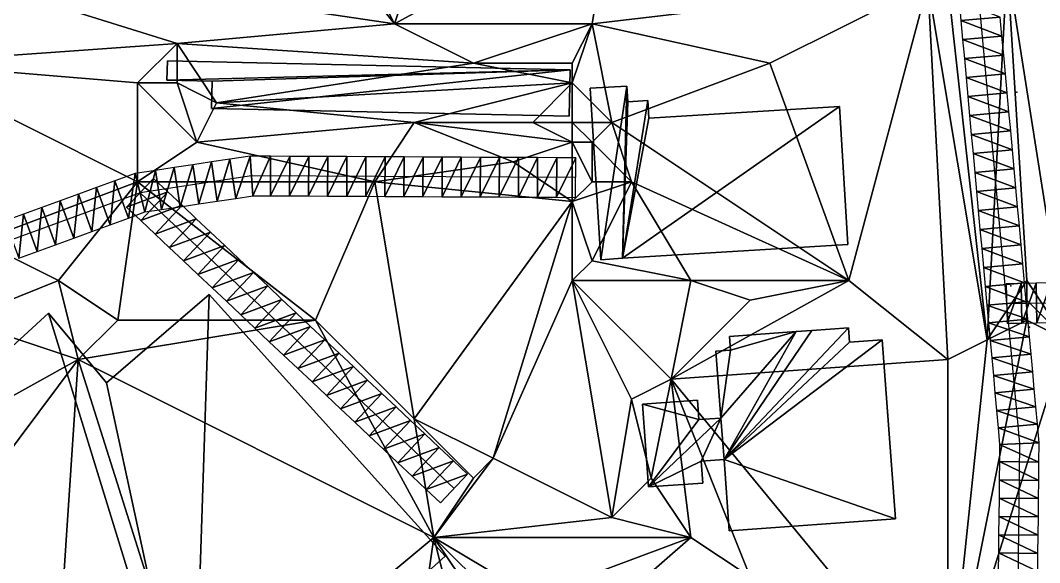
# Model space of a CAD drawing. Header units: metres. Extents: x -1103 to 901, y -902 to 905.
# Drawn here: x -735.9 to -632.7, y 743.4 to 798.3 of the extents above; entities that cross this region are included whole.
import ezdxf

# ---------------------------------------------------------------- set-up
doc = ezdxf.new("R2010")
doc.units = ezdxf.units.M
for name, color, linetype in [('OSM_BUILDING_FOOTPRINTS', 7, 'CONTINUOUS'), ('OSM_BUILDING_ROOFS', 1, 'CONTINUOUS'), ('OSM_BUILDING_WALLS', 8, 'CONTINUOUS'), ('OSM_ROAD_AXES', 2, 'CONTINUOUS'), ('OSM_ROAD_SURFACE', 9, 'CONTINUOUS'), ('OSM_TERRAIN', 3, 'CONTINUOUS'), ('OSM_TREES', 3, 'CONTINUOUS')]:
    doc.layers.add(name, color=color, linetype=linetype)

msp = doc.modelspace()

# ---------------------------------------------------------------- linework, layer by layer
at = {"layer": 'OSM_BUILDING_FOOTPRINTS'}
for points in [[(-720.98, 794.23, 11.11), (-680.2, 793.34, 11.11), (-680.31, 788.63, 11.11), (-716.51, 789.43, 11.11), (-716.45, 792.2, 11.11), (-721.02, 792.29, 11.11), (-720.98, 794.23, 11.11)], [(-678.18, 791.46, 12.4), (-674.48, 791.69, 12.4), (-674.38, 790.09, 12.4), (-672.35, 790.22, 12.4), (-672.24, 788.44, 12.4), (-652.96, 789.62, 12.4), (-652.1, 775.64, 12.4), (-674.92, 774.25, 12.4), (-677.11, 774.11, 12.4), (-678.18, 791.46, 12.4)], [(-747.82, 755.14, 9.5), (-733, 768.71, 9.5), (-727.13, 761.64, 9.5), (-716.76, 770.6, 9.5), (-692.85, 744.09, 9.5), (-718.38, 721.09, 9.5), (-747.82, 755.14, 9.5)], [(-665.47, 764.85, 12.85), (-664, 764.96, 12.85), (-664.1, 766.35, 12.85), (-657.33, 766.84, 12.85), (-655.77, 766.95, 12.85), (-652.06, 767.21, 12.85), (-651.95, 765.76, 12.85), (-648.63, 766.01, 12.85), (-647.29, 747.88, 12.85), (-664.11, 746.67, 12.85), (-664.64, 753.87, 12.85), (-666.95, 753.7, 12.85), (-666.79, 751.5, 12.85), (-672.29, 751.1, 12.85), (-672.9, 759.5, 12.85), (-667.32, 759.9, 12.85), (-667.18, 757.92, 12.85), (-664.97, 758.08, 12.85), (-665.47, 764.85, 12.85)]]:
    msp.add_polyline3d(points, close=True, dxfattribs=at)
at = {"layer": 'OSM_BUILDING_ROOFS'}
for points in [[(-680.2, 793.34, 19.51), (-720.98, 794.23, 19.51), (-721.02, 792.29, 19.51)], [(-680.2, 793.34, 19.51), (-721.02, 792.29, 19.51), (-716.45, 792.2, 19.51)], [(-680.2, 793.34, 19.51), (-716.45, 792.2, 19.51), (-716.51, 789.43, 19.51)], [(-680.2, 793.34, 19.51), (-716.51, 789.43, 19.51), (-680.31, 788.63, 19.51)], [(-674.48, 791.69, 20.8), (-678.18, 791.46, 20.8), (-677.11, 774.11, 20.8)], [(-674.48, 791.69, 20.8), (-677.11, 774.11, 20.8), (-674.92, 774.25, 20.8)], [(-674.92, 774.25, 20.8), (-674.38, 790.09, 20.8), (-674.48, 791.69, 20.8)], [(-674.92, 774.25, 20.8), (-672.24, 788.44, 20.8), (-672.35, 790.22, 20.8)], [(-674.92, 774.25, 20.8), (-672.35, 790.22, 20.8), (-674.38, 790.09, 20.8)], [(-674.92, 774.25, 20.8), (-652.1, 775.64, 20.8), (-652.96, 789.62, 20.8)], [(-674.92, 774.25, 20.8), (-652.96, 789.62, 20.8), (-672.24, 788.44, 20.8)], [(-718.38, 721.09, 27.5), (-716.76, 770.6, 27.5), (-727.13, 761.64, 27.5)], [(-718.38, 721.09, 27.5), (-692.85, 744.09, 27.5), (-716.76, 770.6, 27.5)], [(-733, 768.71, 27.5), (-747.82, 755.14, 27.5), (-718.38, 721.09, 27.5)], [(-718.38, 721.09, 27.5), (-727.13, 761.64, 27.5), (-733, 768.71, 27.5)], [(-657.33, 766.84, 21.25), (-664, 764.96, 21.25), (-664.97, 758.08, 21.25)], [(-664.97, 758.08, 21.25), (-664.64, 753.87, 21.25), (-657.33, 766.84, 21.25)], [(-664.64, 753.87, 21.25), (-651.95, 765.76, 21.25), (-652.06, 767.21, 21.25)], [(-664.64, 753.87, 21.25), (-652.06, 767.21, 21.25), (-655.77, 766.95, 21.25)], [(-664.64, 753.87, 21.25), (-655.77, 766.95, 21.25), (-657.33, 766.84, 21.25)], [(-657.33, 766.84, 21.25), (-664.1, 766.35, 21.25), (-664, 764.96, 21.25)], [(-664.64, 753.87, 21.25), (-647.29, 747.88, 21.25), (-648.63, 766.01, 21.25)], [(-664.64, 753.87, 21.25), (-648.63, 766.01, 21.25), (-651.95, 765.76, 21.25)], [(-664, 764.96, 21.25), (-665.47, 764.85, 21.25), (-664.97, 758.08, 21.25)], [(-667.18, 757.92, 21.25), (-667.32, 759.9, 21.25), (-672.9, 759.5, 21.25)], [(-667.18, 757.92, 21.25), (-672.9, 759.5, 21.25), (-672.29, 751.1, 21.25)], [(-664.97, 758.08, 21.25), (-667.18, 757.92, 21.25), (-672.29, 751.1, 21.25)], [(-664.97, 758.08, 21.25), (-672.29, 751.1, 21.25), (-666.95, 753.7, 21.25)], [(-664.97, 758.08, 21.25), (-666.95, 753.7, 21.25), (-664.64, 753.87, 21.25)], [(-672.29, 751.1, 21.25), (-666.79, 751.5, 21.25), (-666.95, 753.7, 21.25)], [(-664.64, 753.87, 21.25), (-664.11, 746.67, 21.25), (-647.29, 747.88, 21.25)]]:
    msp.add_3dface(points, dxfattribs=at)
at = {"layer": 'OSM_BUILDING_WALLS'}
for points in [[(-720.98, 794.23, 11.11), (-721.02, 792.29, 11.11), (-721.02, 792.29, 19.51)], [(-720.98, 794.23, 11.11), (-721.02, 792.29, 19.51), (-720.98, 794.23, 19.51)], [(-680.2, 793.34, 11.11), (-720.98, 794.23, 11.11), (-720.98, 794.23, 19.51)], [(-680.2, 793.34, 11.11), (-720.98, 794.23, 19.51), (-680.2, 793.34, 19.51)], [(-680.31, 788.63, 11.11), (-680.2, 793.34, 11.11), (-680.2, 793.34, 19.51)], [(-680.31, 788.63, 11.11), (-680.2, 793.34, 19.51), (-680.31, 788.63, 19.51)], [(-721.02, 792.29, 11.11), (-716.45, 792.2, 11.11), (-716.45, 792.2, 19.51)], [(-721.02, 792.29, 11.11), (-716.45, 792.2, 19.51), (-721.02, 792.29, 19.51)], [(-716.45, 792.2, 11.11), (-716.51, 789.43, 11.11), (-716.51, 789.43, 19.51)], [(-716.45, 792.2, 11.11), (-716.51, 789.43, 19.51), (-716.45, 792.2, 19.51)], [(-674.48, 791.69, 12.4), (-678.18, 791.46, 12.4), (-678.18, 791.46, 20.8)], [(-674.48, 791.69, 12.4), (-678.18, 791.46, 20.8), (-674.48, 791.69, 20.8)], [(-678.18, 791.46, 12.4), (-677.11, 774.11, 12.4), (-677.11, 774.11, 20.8)], [(-678.18, 791.46, 12.4), (-677.11, 774.11, 20.8), (-678.18, 791.46, 20.8)], [(-674.38, 790.09, 12.4), (-674.48, 791.69, 12.4), (-674.48, 791.69, 20.8)], [(-674.38, 790.09, 12.4), (-674.48, 791.69, 20.8), (-674.38, 790.09, 20.8)], [(-672.35, 790.22, 12.4), (-674.38, 790.09, 12.4), (-674.38, 790.09, 20.8)], [(-672.35, 790.22, 12.4), (-674.38, 790.09, 20.8), (-672.35, 790.22, 20.8)], [(-672.24, 788.44, 12.4), (-672.35, 790.22, 12.4), (-672.35, 790.22, 20.8)], [(-672.24, 788.44, 12.4), (-672.35, 790.22, 20.8), (-672.24, 788.44, 20.8)], [(-716.51, 789.43, 11.11), (-680.31, 788.63, 11.11), (-680.31, 788.63, 19.51)], [(-716.51, 789.43, 11.11), (-680.31, 788.63, 19.51), (-716.51, 789.43, 19.51)], [(-652.96, 789.62, 12.4), (-672.24, 788.44, 12.4), (-672.24, 788.44, 20.8)], [(-652.96, 789.62, 12.4), (-672.24, 788.44, 20.8), (-652.96, 789.62, 20.8)], [(-652.1, 775.64, 12.4), (-652.96, 789.62, 12.4), (-652.96, 789.62, 20.8)], [(-652.1, 775.64, 12.4), (-652.96, 789.62, 20.8), (-652.1, 775.64, 20.8)], [(-674.92, 774.25, 12.4), (-652.1, 775.64, 12.4), (-652.1, 775.64, 20.8)], [(-674.92, 774.25, 12.4), (-652.1, 775.64, 20.8), (-674.92, 774.25, 20.8)], [(-677.11, 774.11, 12.4), (-674.92, 774.25, 12.4), (-674.92, 774.25, 20.8)], [(-677.11, 774.11, 12.4), (-674.92, 774.25, 20.8), (-677.11, 774.11, 20.8)], [(-716.76, 770.6, 9.5), (-727.13, 761.64, 9.5), (-727.13, 761.64, 27.5)], [(-716.76, 770.6, 9.5), (-727.13, 761.64, 27.5), (-716.76, 770.6, 27.5)], [(-692.85, 744.09, 9.5), (-716.76, 770.6, 9.5), (-716.76, 770.6, 27.5)], [(-692.85, 744.09, 9.5), (-716.76, 770.6, 27.5), (-692.85, 744.09, 27.5)], [(-733, 768.71, 9.5), (-747.82, 755.14, 9.5), (-747.82, 755.14, 27.5)], [(-733, 768.71, 9.5), (-747.82, 755.14, 27.5), (-733, 768.71, 27.5)], [(-727.13, 761.64, 9.5), (-733, 768.71, 9.5), (-733, 768.71, 27.5)], [(-727.13, 761.64, 9.5), (-733, 768.71, 27.5), (-727.13, 761.64, 27.5)], [(-657.33, 766.84, 12.85), (-664.1, 766.35, 12.85), (-664.1, 766.35, 21.25)], [(-657.33, 766.84, 12.85), (-664.1, 766.35, 21.25), (-657.33, 766.84, 21.25)], [(-655.77, 766.95, 12.85), (-657.33, 766.84, 12.85), (-657.33, 766.84, 21.25)], [(-655.77, 766.95, 12.85), (-657.33, 766.84, 21.25), (-655.77, 766.95, 21.25)], [(-652.06, 767.21, 12.85), (-655.77, 766.95, 12.85), (-655.77, 766.95, 21.25)], [(-652.06, 767.21, 12.85), (-655.77, 766.95, 21.25), (-652.06, 767.21, 21.25)], [(-651.95, 765.76, 12.85), (-652.06, 767.21, 12.85), (-652.06, 767.21, 21.25)], [(-651.95, 765.76, 12.85), (-652.06, 767.21, 21.25), (-651.95, 765.76, 21.25)], [(-664.1, 766.35, 12.85), (-664, 764.96, 12.85), (-664, 764.96, 21.25)], [(-664.1, 766.35, 12.85), (-664, 764.96, 21.25), (-664.1, 766.35, 21.25)], [(-648.63, 766.01, 12.85), (-651.95, 765.76, 12.85), (-651.95, 765.76, 21.25)], [(-648.63, 766.01, 12.85), (-651.95, 765.76, 21.25), (-648.63, 766.01, 21.25)], [(-647.29, 747.88, 12.85), (-648.63, 766.01, 12.85), (-648.63, 766.01, 21.25)], [(-647.29, 747.88, 12.85), (-648.63, 766.01, 21.25), (-647.29, 747.88, 21.25)], [(-664, 764.96, 12.85), (-665.47, 764.85, 12.85), (-665.47, 764.85, 21.25)], [(-664, 764.96, 12.85), (-665.47, 764.85, 21.25), (-664, 764.96, 21.25)], [(-665.47, 764.85, 12.85), (-664.97, 758.08, 12.85), (-664.97, 758.08, 21.25)], [(-665.47, 764.85, 12.85), (-664.97, 758.08, 21.25), (-665.47, 764.85, 21.25)], [(-667.32, 759.9, 12.85), (-672.9, 759.5, 12.85), (-672.9, 759.5, 21.25)], [(-667.32, 759.9, 12.85), (-672.9, 759.5, 21.25), (-667.32, 759.9, 21.25)], [(-672.9, 759.5, 12.85), (-672.29, 751.1, 12.85), (-672.29, 751.1, 21.25)], [(-672.9, 759.5, 12.85), (-672.29, 751.1, 21.25), (-672.9, 759.5, 21.25)], [(-667.18, 757.92, 12.85), (-667.32, 759.9, 12.85), (-667.32, 759.9, 21.25)], [(-667.18, 757.92, 12.85), (-667.32, 759.9, 21.25), (-667.18, 757.92, 21.25)], [(-664.97, 758.08, 12.85), (-667.18, 757.92, 12.85), (-667.18, 757.92, 21.25)], [(-664.97, 758.08, 12.85), (-667.18, 757.92, 21.25), (-664.97, 758.08, 21.25)], [(-747.82, 755.14, 9.5), (-718.38, 721.09, 9.5), (-718.38, 721.09, 27.5)], [(-747.82, 755.14, 9.5), (-718.38, 721.09, 27.5), (-747.82, 755.14, 27.5)], [(-666.95, 753.7, 12.85), (-664.64, 753.87, 12.85), (-664.64, 753.87, 21.25)], [(-666.95, 753.7, 12.85), (-664.64, 753.87, 21.25), (-666.95, 753.7, 21.25)], [(-666.79, 751.5, 12.85), (-666.95, 753.7, 12.85), (-666.95, 753.7, 21.25)], [(-666.79, 751.5, 12.85), (-666.95, 753.7, 21.25), (-666.79, 751.5, 21.25)], [(-664.64, 753.87, 12.85), (-664.11, 746.67, 12.85), (-664.11, 746.67, 21.25)], [(-664.64, 753.87, 12.85), (-664.11, 746.67, 21.25), (-664.64, 753.87, 21.25)], [(-672.29, 751.1, 12.85), (-666.79, 751.5, 12.85), (-666.79, 751.5, 21.25)], [(-672.29, 751.1, 12.85), (-666.79, 751.5, 21.25), (-672.29, 751.1, 21.25)], [(-664.11, 746.67, 12.85), (-647.29, 747.88, 12.85), (-647.29, 747.88, 21.25)], [(-664.11, 746.67, 12.85), (-647.29, 747.88, 21.25), (-664.11, 746.67, 21.25)], [(-718.38, 721.09, 9.5), (-692.85, 744.09, 9.5), (-692.85, 744.09, 27.5)], [(-718.38, 721.09, 9.5), (-692.85, 744.09, 27.5), (-718.38, 721.09, 27.5)]]:
    msp.add_3dface(points, dxfattribs=at)
at = {"layer": 'OSM_ROAD_AXES'}
for points in [[(-646.6, 900, 12), (-645.43, 889.5, 11.85), (-641.72, 836.81, 13.28), (-638.86, 800.41, 14.53), (-636.04, 769.67, 14.3), (-634.75, 755.49, 14.26), (-634.98, 735.16, 14.58), (-635.19, 717.28, 14.93), (-636.43, 702.02, 15.03), (-636.81, 697.33, 14.87), (-639.25, 672.01, 12.81), (-644.37, 639.92, 9.93)], [(-679.66, 782.42, 14.69), (-712.47, 782.59, 12.32), (-723.75, 780.88, 11.62), (-744.09, 773.45, 12.1)], [(-723.75, 780.88, 11.62), (-691.96, 750.93, 11.79)], [(-636.04, 769.67, 14.3), (-630, 769.79, 13.68), (-577.32, 770.89, 10.55)]]:
    msp.add_polyline3d(points, dxfattribs=at)
at = {"layer": 'OSM_ROAD_SURFACE'}
for points in [[(-640.85, 800.24, 14.66), (-640.67, 798.31, 14.65), (-636.69, 798.67, 14.48)], [(-640.67, 798.31, 14.65), (-636.51, 796.75, 14.46), (-636.69, 798.67, 14.48)], [(-640.67, 798.31, 14.65), (-640.5, 796.39, 14.63), (-636.51, 796.75, 14.46)], [(-640.5, 796.39, 14.63), (-636.34, 794.83, 14.45), (-636.51, 796.75, 14.46)], [(-640.5, 796.39, 14.63), (-640.32, 794.47, 14.61), (-636.34, 794.83, 14.45)], [(-640.32, 794.47, 14.61), (-636.16, 792.91, 14.44), (-636.34, 794.83, 14.45)], [(-640.32, 794.47, 14.61), (-640.15, 792.54, 14.59), (-636.16, 792.91, 14.44)], [(-640.15, 792.54, 14.59), (-635.99, 790.99, 14.43), (-636.16, 792.91, 14.44)], [(-640.15, 792.54, 14.59), (-639.97, 790.62, 14.58), (-635.99, 790.99, 14.43)], [(-639.97, 790.62, 14.58), (-635.81, 789.07, 14.42), (-635.99, 790.99, 14.43)], [(-639.97, 790.62, 14.58), (-639.79, 788.7, 14.56), (-635.81, 789.07, 14.42)], [(-639.79, 788.7, 14.56), (-635.63, 787.14, 14.41), (-635.81, 789.07, 14.42)], [(-639.79, 788.7, 14.56), (-639.62, 786.78, 14.54), (-635.63, 787.14, 14.41)], [(-639.62, 786.78, 14.54), (-635.46, 785.22, 14.4), (-635.63, 787.14, 14.41)], [(-639.62, 786.78, 14.54), (-639.44, 784.86, 14.52), (-635.46, 785.22, 14.4)], [(-639.44, 784.86, 14.52), (-635.28, 783.3, 14.39), (-635.46, 785.22, 14.4)], [(-716.53, 784, 12.2), (-718.41, 783.71, 12.08), (-717.81, 779.76, 11.88)], [(-716.53, 784, 12.2), (-717.81, 779.76, 11.88), (-715.93, 780.04, 12.01)], [(-714.65, 784.28, 12.31), (-716.53, 784, 12.2), (-715.93, 780.04, 12.01)], [(-714.65, 784.28, 12.31), (-715.93, 780.04, 12.01), (-714.05, 780.32, 12.14)], [(-712.61, 784.58, 12.44), (-714.65, 784.28, 12.31), (-714.05, 780.32, 12.14)], [(-712.61, 784.58, 12.44), (-714.05, 780.32, 12.14), (-712.32, 780.59, 12.25)], [(-710.53, 784.58, 12.55), (-712.61, 784.58, 12.44), (-712.32, 780.59, 12.25)], [(-710.53, 784.58, 12.55), (-712.32, 780.59, 12.25), (-710.55, 780.58, 12.35)], [(-708.6, 784.57, 12.65), (-710.53, 784.58, 12.55), (-710.55, 780.58, 12.35)], [(-708.6, 784.57, 12.65), (-710.55, 780.58, 12.35), (-708.62, 780.57, 12.46)], [(-706.67, 784.56, 12.75), (-708.6, 784.57, 12.65), (-708.62, 780.57, 12.46)], [(-706.67, 784.56, 12.75), (-708.62, 780.57, 12.46), (-706.69, 780.56, 12.57)], [(-704.74, 784.55, 12.86), (-706.67, 784.56, 12.75), (-706.69, 780.56, 12.57)], [(-704.74, 784.55, 12.86), (-706.69, 780.56, 12.57), (-704.76, 780.55, 12.68)], [(-702.81, 784.54, 12.96), (-704.74, 784.55, 12.86), (-704.76, 780.55, 12.68)], [(-702.81, 784.54, 12.96), (-704.76, 780.55, 12.68), (-702.83, 780.54, 12.79)], [(-700.88, 784.53, 13.06), (-702.81, 784.54, 12.96), (-702.83, 780.54, 12.79)], [(-700.88, 784.53, 13.06), (-702.83, 780.54, 12.79), (-700.9, 780.53, 12.89)], [(-698.95, 784.52, 13.16), (-700.88, 784.53, 13.06), (-700.9, 780.53, 12.89)], [(-698.95, 784.52, 13.16), (-700.9, 780.53, 12.89), (-698.97, 780.52, 13.05)], [(-697.02, 784.51, 13.32), (-698.95, 784.52, 13.16), (-698.97, 780.52, 13.05)], [(-697.02, 784.51, 13.32), (-698.97, 780.52, 13.05), (-697.04, 780.51, 13.23)], [(-695.09, 784.5, 13.51), (-697.02, 784.51, 13.32), (-697.04, 780.51, 13.23)], [(-695.09, 784.5, 13.51), (-697.04, 780.51, 13.23), (-695.11, 780.5, 13.41)], [(-693.16, 784.49, 13.71), (-695.09, 784.5, 13.51), (-695.11, 780.5, 13.41)], [(-693.16, 784.49, 13.71), (-695.11, 780.5, 13.41), (-693.18, 780.49, 13.59)], [(-691.23, 784.48, 13.9), (-693.16, 784.49, 13.71), (-693.18, 780.49, 13.59)], [(-691.23, 784.48, 13.9), (-693.18, 780.49, 13.59), (-691.25, 780.48, 13.77)], [(-689.3, 784.47, 14.09), (-691.23, 784.48, 13.9), (-691.25, 780.48, 13.77)], [(-689.3, 784.47, 14.09), (-691.25, 780.48, 13.77), (-689.32, 780.47, 13.95)], [(-687.37, 784.46, 14.29), (-689.3, 784.47, 14.09), (-689.32, 780.47, 13.95)], [(-687.37, 784.46, 14.29), (-689.32, 780.47, 13.95), (-687.39, 780.46, 14.13)], [(-685.44, 784.45, 14.43), (-687.37, 784.46, 14.29), (-687.39, 780.46, 14.13)], [(-685.44, 784.45, 14.43), (-687.39, 780.46, 14.13), (-685.46, 780.45, 14.31)], [(-683.51, 784.44, 14.54), (-685.44, 784.45, 14.43), (-685.46, 780.45, 14.31)], [(-683.51, 784.44, 14.54), (-685.46, 780.45, 14.31), (-683.53, 780.44, 14.48)], [(-681.58, 784.43, 14.63), (-683.51, 784.44, 14.54), (-683.53, 780.44, 14.48)], [(-681.58, 784.43, 14.63), (-683.53, 780.44, 14.48), (-681.6, 780.43, 14.66)], [(-679.65, 784.42, 14.7), (-681.58, 784.43, 14.63), (-681.6, 780.43, 14.66)], [(-679.65, 784.42, 14.7), (-681.6, 780.43, 14.66), (-679.67, 780.42, 14.78)], [(-639.44, 784.86, 14.52), (-639.26, 782.94, 14.51), (-635.28, 783.3, 14.39)], [(-722.17, 783.14, 11.85), (-724.25, 782.82, 11.79), (-723.25, 778.95, 11.61)], [(-722.17, 783.14, 11.85), (-723.25, 778.95, 11.61), (-721.57, 779.19, 11.66)], [(-720.29, 783.43, 11.96), (-722.17, 783.14, 11.85), (-721.57, 779.19, 11.66)], [(-720.29, 783.43, 11.96), (-721.57, 779.19, 11.66), (-719.69, 779.47, 11.76)], [(-718.41, 783.71, 12.08), (-720.29, 783.43, 11.96), (-719.69, 779.47, 11.76)], [(-718.41, 783.71, 12.08), (-719.69, 779.47, 11.76), (-717.81, 779.76, 11.88)], [(-639.26, 782.94, 14.51), (-635.11, 781.38, 14.39), (-635.28, 783.3, 14.39)], [(-639.26, 782.94, 14.51), (-639.09, 781.01, 14.49), (-635.11, 781.38, 14.39)], [(-726.29, 782.08, 11.76), (-728.14, 781.41, 11.76), (-726.76, 777.65, 11.55)], [(-726.29, 782.08, 11.76), (-726.76, 777.65, 11.55), (-724.91, 778.33, 11.56)], [(-724.25, 782.82, 11.79), (-726.29, 782.08, 11.76), (-724.91, 778.33, 11.56)], [(-725.12, 779.43, 11.61), (-720.94, 780.98, 11.8), (-722.38, 782.34, 11.8)], [(-724.25, 782.82, 11.79), (-724.91, 778.33, 11.56), (-723.25, 778.95, 11.61)], [(-728.14, 781.41, 11.76), (-729.99, 780.73, 11.76), (-728.61, 776.98, 11.54)], [(-728.14, 781.41, 11.76), (-728.61, 776.98, 11.54), (-726.76, 777.65, 11.55)], [(-725.12, 779.43, 11.61), (-723.68, 778.07, 11.57), (-720.94, 780.98, 11.8)], [(-723.68, 778.07, 11.57), (-719.49, 779.62, 11.78), (-720.94, 780.98, 11.8)], [(-639.09, 781.01, 14.49), (-634.93, 779.46, 14.38), (-635.11, 781.38, 14.39)], [(-639.09, 781.01, 14.49), (-638.91, 779.09, 14.47), (-634.93, 779.46, 14.38)], [(-731.84, 780.06, 11.76), (-733.68, 779.38, 11.75), (-732.31, 775.62, 11.54)], [(-731.84, 780.06, 11.76), (-732.31, 775.62, 11.54), (-730.46, 776.3, 11.54)], [(-729.99, 780.73, 11.76), (-731.84, 780.06, 11.76), (-730.46, 776.3, 11.54)], [(-729.99, 780.73, 11.76), (-730.46, 776.3, 11.54), (-728.61, 776.98, 11.54)], [(-733.68, 779.38, 11.75), (-735.53, 778.71, 11.75), (-734.16, 774.95, 11.54)], [(-733.68, 779.38, 11.75), (-734.16, 774.95, 11.54), (-732.31, 775.62, 11.54)], [(-723.68, 778.07, 11.57), (-722.23, 776.7, 11.56), (-719.49, 779.62, 11.78)], [(-722.23, 776.7, 11.56), (-718.05, 778.25, 11.76), (-719.49, 779.62, 11.78)], [(-638.91, 779.09, 14.47), (-634.75, 777.54, 14.37), (-634.93, 779.46, 14.38)], [(-638.91, 779.09, 14.47), (-638.74, 777.17, 14.45), (-634.75, 777.54, 14.37)], [(-735.53, 778.71, 11.75), (-737.38, 778.03, 11.75), (-736.01, 774.27, 11.53)], [(-735.53, 778.71, 11.75), (-736.01, 774.27, 11.53), (-734.16, 774.95, 11.54)], [(-722.23, 776.7, 11.56), (-720.79, 775.34, 11.55), (-718.05, 778.25, 11.76)], [(-720.79, 775.34, 11.55), (-716.6, 776.89, 11.74), (-718.05, 778.25, 11.76)], [(-720.79, 775.34, 11.55), (-719.34, 773.98, 11.54), (-716.6, 776.89, 11.74)], [(-719.34, 773.98, 11.54), (-715.16, 775.53, 11.72), (-716.6, 776.89, 11.74)], [(-638.74, 777.17, 14.45), (-634.58, 775.62, 14.36), (-634.75, 777.54, 14.37)], [(-638.74, 777.17, 14.45), (-638.56, 775.25, 14.44), (-634.58, 775.62, 14.36)], [(-719.34, 773.98, 11.54), (-717.9, 772.62, 11.53), (-715.16, 775.53, 11.72)], [(-717.9, 772.62, 11.53), (-713.71, 774.17, 11.7), (-715.16, 775.53, 11.72)], [(-638.56, 775.25, 14.44), (-634.4, 773.69, 14.35), (-634.58, 775.62, 14.36)], [(-638.56, 775.25, 14.44), (-638.38, 773.33, 14.42), (-634.4, 773.69, 14.35)], [(-717.9, 772.62, 11.53), (-716.45, 771.26, 11.52), (-713.71, 774.17, 11.7)], [(-716.45, 771.26, 11.52), (-712.27, 772.81, 11.68), (-713.71, 774.17, 11.7)], [(-638.38, 773.33, 14.42), (-634.23, 771.77, 14.34), (-634.4, 773.69, 14.35)], [(-716.45, 771.26, 11.52), (-715.01, 769.9, 11.51), (-712.27, 772.81, 11.68)], [(-715.01, 769.9, 11.51), (-710.82, 771.45, 11.67), (-712.27, 772.81, 11.68)], [(-638.38, 773.33, 14.42), (-638.21, 771.41, 14.4), (-634.23, 771.77, 14.34)], [(-638.21, 771.41, 14.4), (-634.05, 769.85, 14.34), (-634.23, 771.77, 14.34)], [(-636, 767.67, 14.35), (-634.57, 771.7, 14.34), (-636.08, 771.67, 14.36)], [(-636, 767.67, 14.35), (-634.49, 767.7, 14.35), (-634.57, 771.7, 14.34)], [(-634.49, 767.7, 14.35), (-633.06, 771.73, 14.19), (-634.57, 771.7, 14.34)], [(-634.49, 767.7, 14.35), (-632.98, 767.73, 14.15), (-633.06, 771.73, 14.19)], [(-632.98, 767.73, 14.15), (-631.55, 771.76, 13.94), (-633.06, 771.73, 14.19)], [(-632.98, 767.73, 14.15), (-631.47, 767.76, 13.88), (-631.55, 771.76, 13.94)], [(-715.01, 769.9, 11.51), (-713.56, 768.54, 11.49), (-710.82, 771.45, 11.67)], [(-713.56, 768.54, 11.49), (-709.38, 770.09, 11.66), (-710.82, 771.45, 11.67)], [(-638.21, 771.41, 14.4), (-638.03, 769.49, 14.38), (-634.05, 769.85, 14.34)], [(-713.56, 768.54, 11.49), (-712.12, 767.17, 11.63), (-709.38, 770.09, 11.66)], [(-712.12, 767.17, 11.63), (-707.93, 768.73, 11.65), (-709.38, 770.09, 11.66)], [(-638.03, 769.49, 14.38), (-633.89, 768.08, 14.3), (-634.05, 769.85, 14.34)], [(-712.12, 767.17, 11.63), (-710.67, 765.81, 11.66), (-707.93, 768.73, 11.65)], [(-710.67, 765.81, 11.66), (-706.49, 767.36, 11.67), (-707.93, 768.73, 11.65)], [(-638.03, 769.49, 14.38), (-637.87, 767.72, 14.37), (-633.89, 768.08, 14.3)], [(-637.87, 767.72, 14.37), (-633.73, 766.31, 14.28), (-633.89, 768.08, 14.3)], [(-637.87, 767.72, 14.37), (-637.71, 765.94, 14.37), (-633.73, 766.31, 14.28)], [(-710.67, 765.81, 11.66), (-709.23, 764.45, 11.66), (-706.49, 767.36, 11.67)], [(-709.23, 764.45, 11.66), (-705.04, 766, 11.67), (-706.49, 767.36, 11.67)], [(-709.23, 764.45, 11.66), (-707.78, 763.09, 11.66), (-705.04, 766, 11.67)], [(-707.78, 763.09, 11.66), (-703.6, 764.64, 11.69), (-705.04, 766, 11.67)], [(-637.71, 765.94, 14.37), (-633.56, 764.53, 14.24), (-633.73, 766.31, 14.28)], [(-637.71, 765.94, 14.37), (-637.55, 764.17, 14.4), (-633.56, 764.53, 14.24)], [(-707.78, 763.09, 11.66), (-706.34, 761.73, 11.66), (-703.6, 764.64, 11.69)], [(-706.34, 761.73, 11.66), (-702.15, 763.28, 11.71), (-703.6, 764.64, 11.69)], [(-637.55, 764.17, 14.4), (-633.4, 762.76, 14.19), (-633.56, 764.53, 14.24)], [(-637.55, 764.17, 14.4), (-637.38, 762.4, 14.44), (-633.4, 762.76, 14.19)], [(-706.34, 761.73, 11.66), (-704.89, 760.37, 11.66), (-702.15, 763.28, 11.71)], [(-704.89, 760.37, 11.66), (-700.71, 761.92, 11.73), (-702.15, 763.28, 11.71)], [(-637.38, 762.4, 14.44), (-633.24, 760.99, 14.15), (-633.4, 762.76, 14.19)], [(-637.38, 762.4, 14.44), (-637.22, 760.63, 14.47), (-633.24, 760.99, 14.15)], [(-704.89, 760.37, 11.66), (-703.45, 759.01, 11.66), (-700.71, 761.92, 11.73)], [(-703.45, 759.01, 11.66), (-699.26, 760.56, 11.75), (-700.71, 761.92, 11.73)], [(-703.45, 759.01, 11.66), (-702, 757.65, 11.66), (-699.26, 760.56, 11.75)], [(-702, 757.65, 11.66), (-697.82, 759.2, 11.77), (-699.26, 760.56, 11.75)], [(-637.22, 760.63, 14.47), (-633.08, 759.22, 14.11), (-633.24, 760.99, 14.15)], [(-637.22, 760.63, 14.47), (-637.06, 758.85, 14.51), (-633.08, 759.22, 14.11)], [(-637.06, 758.85, 14.51), (-632.92, 757.45, 14.06), (-633.08, 759.22, 14.11)], [(-702, 757.65, 11.66), (-700.56, 756.28, 11.66), (-697.82, 759.2, 11.77)], [(-700.56, 756.28, 11.66), (-696.37, 757.84, 11.79), (-697.82, 759.2, 11.77)], [(-637.06, 758.85, 14.51), (-636.9, 757.08, 14.54), (-632.92, 757.45, 14.06)], [(-700.56, 756.28, 11.66), (-699.11, 754.92, 11.66), (-696.37, 757.84, 11.79)], [(-699.11, 754.92, 11.66), (-694.92, 756.47, 11.82), (-696.37, 757.84, 11.79)], [(-636.9, 757.08, 14.54), (-632.75, 755.57, 14.07), (-632.92, 757.45, 14.06)], [(-699.11, 754.92, 11.66), (-697.67, 753.56, 11.67), (-694.92, 756.47, 11.82)], [(-697.67, 753.56, 11.67), (-693.48, 755.11, 11.86), (-694.92, 756.47, 11.82)], [(-636.9, 757.08, 14.54), (-636.75, 755.41, 14.57), (-632.75, 755.57, 14.07)], [(-697.67, 753.56, 11.67), (-696.22, 752.2, 11.69), (-693.48, 755.11, 11.86)], [(-696.22, 752.2, 11.69), (-692.03, 753.75, 11.9), (-693.48, 755.11, 11.86)], [(-636.75, 755.41, 14.57), (-636.77, 753.67, 14.59), (-632.77, 753.62, 14.12)], [(-636.75, 755.41, 14.57), (-632.77, 753.62, 14.12), (-632.75, 755.57, 14.07)], [(-696.22, 752.2, 11.69), (-694.78, 750.84, 11.71), (-692.03, 753.75, 11.9)], [(-694.78, 750.84, 11.71), (-690.59, 752.39, 11.94), (-692.03, 753.75, 11.9)], [(-636.77, 753.67, 14.59), (-636.79, 751.82, 14.57), (-632.79, 751.77, 14.16)], [(-636.77, 753.67, 14.59), (-632.79, 751.77, 14.16), (-632.77, 753.62, 14.12)], [(-694.78, 750.84, 11.71), (-693.33, 749.48, 11.75), (-690.59, 752.39, 11.94)], [(-636.79, 751.82, 14.57), (-636.81, 749.97, 14.56), (-632.81, 749.92, 14.2)], [(-636.79, 751.82, 14.57), (-632.81, 749.92, 14.2), (-632.79, 751.77, 14.16)], [(-636.81, 749.97, 14.56), (-636.83, 748.12, 14.54), (-632.83, 748.08, 14.24)], [(-636.81, 749.97, 14.56), (-632.83, 748.08, 14.24), (-632.81, 749.92, 14.2)], [(-636.83, 748.12, 14.54), (-636.85, 746.27, 14.52), (-632.85, 746.23, 14.29)], [(-636.83, 748.12, 14.54), (-632.85, 746.23, 14.29), (-632.83, 748.08, 14.24)], [(-636.85, 746.27, 14.52), (-636.87, 744.43, 14.5), (-632.87, 744.38, 14.33)], [(-636.85, 746.27, 14.52), (-632.87, 744.38, 14.33), (-632.85, 746.23, 14.29)], [(-636.87, 744.43, 14.5), (-636.89, 742.58, 14.54), (-632.89, 742.53, 14.37)], [(-636.87, 744.43, 14.5), (-632.89, 742.53, 14.37), (-632.87, 744.38, 14.33)]]:
    msp.add_3dface(points, dxfattribs=at)
at = {"layer": 'OSM_TERRAIN'}
for points in [[(-752, 806, 13.86), (-698, 798, 13.79), (-744, 856, 13.93)], [(-744, 856, 13.93), (-698, 798, 13.79), (-728, 856, 13.78)], [(-698, 798, 13.79), (-686, 834, 14.39), (-728, 856, 13.78)], [(-698, 798, 13.79), (-676, 810, 15.34), (-686, 834, 14.39)], [(-678, 798, 15.21), (-676, 810, 15.34), (-698, 798, 13.79)], [(-678, 798, 15.21), (-644, 802, 15.03), (-676, 810, 15.34)], [(-748, 794, 13.01), (-720, 796, 13.19), (-752, 806, 13.86)], [(-720, 796, 13.19), (-698, 798, 13.79), (-752, 806, 13.86)], [(-638, 766, 14.31), (-636, 804, 14.43), (-642, 802, 14.67)], [(-638, 766, 14.31), (-634, 772, 14.29), (-636, 804, 14.43)], [(-634, 772, 14.29), (-630, 766, 13.67), (-636, 804, 14.43)], [(-630, 766, 13.67), (-628, 796, 13.44), (-636, 804, 14.43)], [(-636, 804, 14.43), (-628, 796, 13.44), (-628, 800, 12.4)], [(-678, 798, 15.21), (-660, 794, 15.9), (-644, 802, 15.03)], [(-652, 772, 15.48), (-644, 802, 15.03), (-660, 794, 15.9)], [(-652, 772, 15.48), (-642, 764, 14.91), (-644, 802, 15.03)], [(-642, 764, 14.91), (-638, 766, 14.31), (-644, 802, 15.03)], [(-644, 802, 15.03), (-638, 766, 14.31), (-642, 802, 14.67)], [(-720, 796, 13.19), (-690, 794, 13.38), (-698, 798, 13.79)], [(-690, 794, 13.38), (-678, 798, 15.21), (-698, 798, 13.79)], [(-690, 794, 13.38), (-680, 794, 13.59), (-678, 798, 15.21)], [(-676, 788, 15.49), (-678, 798, 15.21), (-680, 792, 13.38)], [(-680, 792, 13.38), (-678, 798, 15.21), (-680, 794, 13.59)], [(-676, 788, 15.49), (-660, 794, 15.9), (-678, 798, 15.21)], [(-748, 794, 13.01), (-724, 792, 12.81), (-720, 796, 13.19)], [(-724, 792, 12.81), (-720, 792, 13.23), (-720, 796, 13.19)], [(-720, 792, 13.23), (-716, 790, 13.27), (-720, 796, 13.19)], [(-716, 790, 13.27), (-690, 794, 13.38), (-720, 796, 13.19)], [(-740, 776, 11.63), (-724, 782, 11.65), (-748, 794, 13.01)], [(-724, 782, 11.65), (-724, 792, 12.81), (-748, 794, 13.01)], [(-716, 790, 13.27), (-680, 792, 13.38), (-690, 794, 13.38)], [(-680, 792, 13.38), (-680, 794, 13.59), (-690, 794, 13.38)], [(-652, 772, 15.48), (-660, 794, 15.9), (-676, 788, 15.49)], [(-724, 782, 11.65), (-718, 786, 12.14), (-724, 792, 12.81)], [(-724, 792, 12.81), (-718, 786, 12.14), (-720, 792, 13.23)], [(-718, 786, 12.14), (-716, 790, 13.27), (-720, 792, 13.23)], [(-716, 790, 13.27), (-696, 788, 13.32), (-680, 792, 13.38)], [(-684, 788, 13.52), (-680, 792, 13.38), (-696, 788, 13.32)], [(-684, 788, 13.52), (-680, 788, 13.62), (-680, 792, 13.38)], [(-680, 788, 13.62), (-676, 788, 15.49), (-680, 792, 13.38)], [(-718, 786, 12.14), (-696, 788, 13.32), (-716, 790, 13.27)], [(-700, 782, 13.01), (-696, 788, 13.32), (-718, 786, 12.14)], [(-700, 782, 13.01), (-686, 784, 14.38), (-696, 788, 13.32)], [(-686, 784, 14.38), (-680, 786, 14.62), (-696, 788, 13.32)], [(-680, 786, 14.62), (-684, 788, 13.52), (-696, 788, 13.32)], [(-680, 786, 14.62), (-680, 788, 13.62), (-684, 788, 13.52)], [(-680, 786, 14.62), (-678, 786, 15.03), (-680, 788, 13.62)], [(-678, 786, 15.03), (-676, 788, 15.49), (-680, 788, 13.62)], [(-674, 782, 15.49), (-676, 788, 15.49), (-678, 786, 15.03)], [(-674, 782, 15.49), (-652, 772, 15.48), (-676, 788, 15.49)], [(-724, 782, 11.65), (-700, 782, 13.01), (-718, 786, 12.14)], [(-680, 780, 14.73), (-680, 786, 14.62), (-686, 784, 14.38)], [(-680, 780, 14.73), (-678, 782, 14.71), (-680, 786, 14.62)], [(-678, 782, 14.71), (-678, 786, 15.03), (-680, 786, 14.62)], [(-678, 782, 14.71), (-674, 782, 15.49), (-678, 786, 15.03)], [(-680, 780, 14.73), (-686, 784, 14.38), (-700, 782, 13.01)], [(-732, 772, 11.31), (-724, 782, 11.65), (-740, 776, 11.63)], [(-732, 772, 11.31), (-726, 768, 11.11), (-724, 782, 11.65)], [(-726, 768, 11.11), (-706, 768, 11.62), (-724, 782, 11.65)], [(-724, 782, 11.65), (-706, 768, 11.62), (-700, 782, 13.01)], [(-706, 768, 11.62), (-696, 758, 11.75), (-700, 782, 13.01)], [(-696, 758, 11.75), (-680, 780, 14.73), (-700, 782, 13.01)], [(-678, 774, 15.3), (-674, 782, 15.49), (-680, 780, 14.73)], [(-680, 780, 14.73), (-674, 782, 15.49), (-678, 782, 14.71)], [(-678, 774, 15.3), (-668, 772, 15.46), (-674, 782, 15.49)], [(-668, 772, 15.46), (-652, 772, 15.48), (-674, 782, 15.49)], [(-696, 758, 11.75), (-688, 754, 12.57), (-680, 780, 14.73)], [(-688, 754, 12.57), (-680, 772, 14.47), (-680, 780, 14.73)], [(-680, 772, 14.47), (-678, 774, 15.3), (-680, 780, 14.73)], [(-742, 768, 11.6), (-732, 772, 11.31), (-740, 776, 11.63)], [(-680, 772, 14.47), (-668, 772, 15.46), (-678, 774, 15.3)], [(-742, 768, 11.6), (-730, 764, 11.58), (-732, 772, 11.31)], [(-730, 764, 11.58), (-726, 768, 11.11), (-732, 772, 11.31)], [(-676, 748, 13.62), (-680, 772, 14.47), (-688, 754, 12.57)], [(-676, 748, 13.62), (-674, 760, 14.83), (-680, 772, 14.47)], [(-674, 760, 14.83), (-670, 762, 14.95), (-680, 772, 14.47)], [(-670, 762, 14.95), (-668, 772, 15.46), (-680, 772, 14.47)], [(-670, 762, 14.95), (-662, 770, 15.76), (-668, 772, 15.46)], [(-670, 762, 14.95), (-652, 772, 15.48), (-662, 770, 15.76)], [(-670, 762, 14.95), (-642, 764, 14.91), (-652, 772, 15.48)], [(-662, 770, 15.76), (-652, 772, 15.48), (-668, 772, 15.46)], [(-638, 766, 14.31), (-634, 768, 14.29), (-634, 772, 14.29)], [(-634, 768, 14.29), (-634, 770, 13.97), (-634, 772, 14.29)], [(-634, 770, 13.97), (-630, 766, 13.67), (-634, 772, 14.29)], [(-634, 768, 14.29), (-630, 766, 13.67), (-634, 770, 13.97)], [(-748, 754, 11.76), (-730, 764, 11.58), (-742, 768, 11.6)], [(-730, 764, 11.58), (-694, 746, 11.6), (-706, 768, 11.62)], [(-730, 764, 11.58), (-706, 768, 11.62), (-726, 768, 11.11)], [(-694, 746, 11.6), (-696, 758, 11.75), (-706, 768, 11.62)], [(-642, 728, 15.03), (-630, 766, 13.67), (-634, 768, 14.29)], [(-638, 766, 14.31), (-642, 728, 15.03), (-634, 768, 14.29)], [(-642, 728, 15.03), (-632, 738, 14.39), (-630, 766, 13.67)], [(-642, 728, 15.03), (-638, 766, 14.31), (-642, 764, 14.91)], [(-742, 748, 11.62), (-730, 764, 11.58), (-748, 754, 11.76)], [(-732, 734, 11.63), (-730, 764, 11.58), (-742, 748, 11.62)], [(-718, 726, 11.6), (-730, 764, 11.58), (-732, 734, 11.63)], [(-718, 726, 11.6), (-694, 746, 11.6), (-730, 764, 11.58)], [(-670, 762, 14.95), (-642, 728, 15.03), (-642, 764, 14.91)], [(-674, 760, 14.83), (-672, 752, 15.03), (-670, 762, 14.95)], [(-672, 752, 15.03), (-668, 746, 14.41), (-670, 762, 14.95)], [(-668, 746, 14.41), (-662, 742, 14.92), (-670, 762, 14.95)], [(-662, 742, 14.92), (-642, 728, 15.03), (-670, 762, 14.95)], [(-676, 748, 13.62), (-672, 752, 15.03), (-674, 760, 14.83)], [(-694, 746, 11.6), (-690, 752, 11.91), (-696, 758, 11.75)], [(-690, 752, 11.91), (-688, 754, 12.57), (-696, 758, 11.75)], [(-694, 746, 11.6), (-688, 754, 12.57), (-690, 752, 11.91)], [(-694, 746, 11.6), (-676, 748, 13.62), (-688, 754, 12.57)], [(-760, 740, 13.09), (-732, 734, 11.63), (-752, 752, 12.68)], [(-752, 752, 12.68), (-732, 734, 11.63), (-742, 748, 11.62)], [(-668, 746, 14.41), (-672, 752, 15.03), (-676, 748, 13.62)], [(-694, 746, 11.6), (-668, 746, 14.41), (-676, 748, 13.62)], [(-718, 726, 11.6), (-696, 732, 11.93), (-694, 746, 11.6)], [(-696, 732, 11.93), (-692, 738, 12.19), (-694, 746, 11.6)], [(-692, 738, 12.19), (-690, 740, 12.28), (-694, 746, 11.6)], [(-688, 740, 12.9), (-694, 746, 11.6), (-690, 740, 12.28)], [(-688, 740, 12.9), (-684, 740, 13.1), (-694, 746, 11.6)], [(-684, 740, 13.1), (-668, 746, 14.41), (-694, 746, 11.6)], [(-684, 740, 13.1), (-684, 732, 13.67), (-668, 746, 14.41)], [(-684, 732, 13.67), (-662, 742, 14.92), (-668, 746, 14.41)]]:
    msp.add_3dface(points, dxfattribs=at)
at = {"layer": 'OSM_TREES'}
for p in [(-635.01, 791.08, 14.34), (-635.62, 771.45, 14.3), (-633.73, 767.27, 14.24)]:
    msp.add_point(p, dxfattribs=at)

doc.saveas('drawing.dxf')
